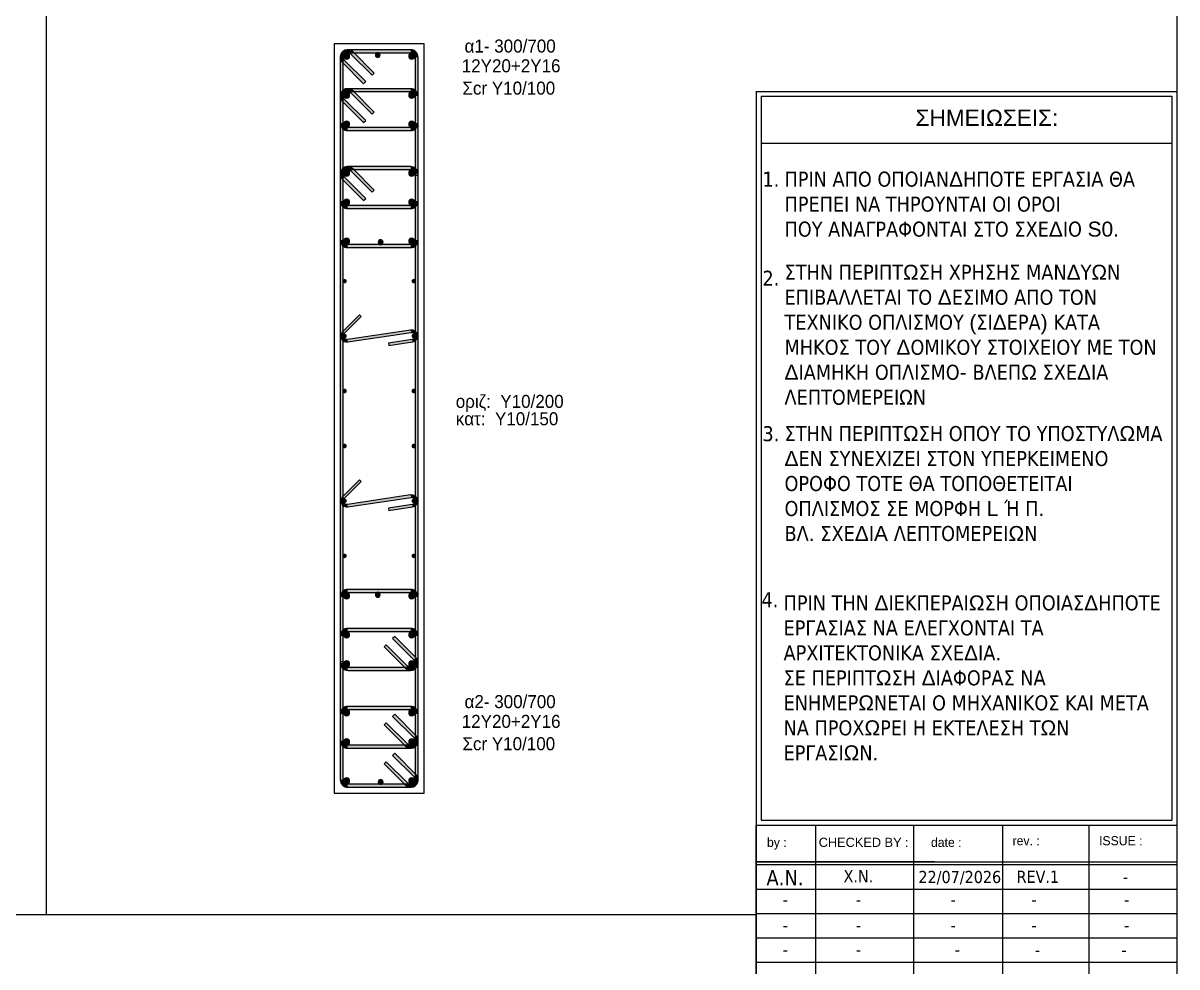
# Model space of a CAD drawing. Header units: millimetres. Extents: x -2171 to 1563, y -1758 to -1505.
# Drawn here: x -260.04 to -240.79, y -1616.49 to -1600.76 of the extents above; entities that cross this region are included whole.
import ezdxf

# ---------------------------------------------------------------- set-up
doc = ezdxf.new("R2010")
doc.units = ezdxf.units.MM
for name, color, linetype in [('-S-A3 PAGE', 3, 'Continuous'), ('-S_TEXT', 3, 'Continuous'), ('Col_Det', 7, 'Continuous'), ('Col_Det_Fill', 7, 'Continuous'), ('Geo_Col_Pro_1', 7, 'Continuous'), ('pinakaki', 153, 'Continuous')]:
    doc.layers.add(name, color=color, linetype=linetype)
doc.layers.add('TEXT', color=20, linetype='Continuous', lineweight=13)
doc.styles.add('S1Arl22_b_934_161', font='arial.ttf', dxfattribs={"width": 0.933629, "height": 0.002175})
doc.styles.get("Standard").update_dxf_attribs({"font": 'tahoma.ttf'})

# ---------------------------------------------------------------- blocks, each defined once
blk = doc.blocks.new('PINAKAKI')
at = {"layer": '-S-A3 PAGE', "ltscale": 5}
blk.add_line((121995.588, -208359.262), (121988.733, -208359.262), dxfattribs=at)
at = {"color": 0}
for p, q in [((121988.65, -208358.392), (121988.65, -208373.351)), ((121988.65, -208358.392), (121995.67, -208358.392)), ((121995.67, -208358.392), (121995.669, -208370.631)), ((121988.733, -208358.475), (121988.733, -208370.548)), ((121988.733, -208358.475), (121995.588, -208358.475)), ((121995.588, -208358.475), (121995.588, -208370.548)), ((121988.732, -208370.548), (121995.587, -208370.548)), ((121988.649, -208370.631), (121995.669, -208370.631)), ((121989.64, -208370.631), (121989.64, -208374.541)), ((121991.28, -208374.541), (121991.28, -208370.631)), ((121992.766, -208374.541), (121992.766, -208370.631)), ((121994.208, -208374.541), (121994.208, -208370.631)), ((121991.624, -208371.24), (121988.651, -208371.24)), ((121988.651, -208371.24), (121995.67, -208371.24)), ((121995.67, -208371.291), (121988.651, -208371.291)), ((121995.67, -208371.24), (121995.67, -208371.291))]:
    blk.add_line(p, q, dxfattribs=at)
at = {"color": 3}
blk.add_line((121995.67, -208372.455), (121995.67, -208374.541), dxfattribs=at)
at = {"color": 0}
blk.add_lwpolyline([(121988.651, -208370.631), (121995.67, -208370.631), (121995.67, -208374.541), (121988.651, -208374.541)], close=True, dxfattribs=at)
blk.add_lwpolyline([(121988.651, -208370.631), (121995.67, -208370.631), (121995.67, -208374.541), (121988.651, -208374.541)], close=True, dxfattribs=at)
for points in [[(121988.651, -208371.697), (121995.67, -208371.697)], [(121988.651, -208372.103), (121995.67, -208372.103)], [(121988.651, -208372.51), (121995.67, -208372.51)], [(121988.651, -208372.916), (121995.67, -208372.916)]]:
    blk.add_lwpolyline(points, dxfattribs=at)
at = {"layer": '-S_TEXT', "color": 3}
for s, p in [('1.', (121988.755, -208359.983)), ('2.', (121988.755, -208361.633)), ('3.', (121988.755, -208364.226)), ('4.', (121988.739, -208366.994))]:
    blk.add_text(s, height=0.25, dxfattribs=at).set_placement(p)
at = {"layer": '-S_TEXT', "color": 3, "char_height": 0.25, "attachment_point": 1}
for s, insert in [('ΠΡΙΝ ΑΠΟ ΟΠΟΙΑΝ{\\fArial|b0|i0|c186|p34;Δ}ΗΠΟΤΕ ΕΡΓΑΣΙΑ ΘΑ ΠΡΕΠΕΙ ΝΑ ΤΗΡΟΥΝΤΑΙ ΟΙ ΟΡΟΙ\\PΠΟΥ ΑΝΑΓΡΑΦΟΝΤΑΙ ΣΤΟ ΣΧΕ{\\fArial|b0|i0|c186|p34;Δ}ΙΟ {\\fArial|b0|i0|c186|p34;S0.}', (121989.123, -208359.731)), ('ΣΤΗΝ ΠΕΡΙΠΤ{\\fArial|b0|i0|c186|p34;Ω}ΣΗ ΧΡΗΣΗΣ ΜΑΝ{\\fArial|b0|i0|c186|p34;Δ}Υ{\\fArial|b0|i0|c186|p34;Ω}Ν ΕΠΙΒΑΛΛΕΤΑΙ ΤΟ {\\fArial|b0|i0|c186|p34;Δ}ΕΣΙΜΟ ΑΠΟ ΤΟΝ ΤΕΧΝΙΚΟ ΟΠΛΙΣΜΟΥ {\\fArial|b0|i0|c186|p34;(}ΣΙ{\\fArial|b0|i0|c186|p34;Δ}ΕΡΑ{\\fArial|b0|i0|c186|p34;) }ΚΑΤΑ ΜΗΚΟΣ ΤΟΥ {\\fArial|b0|i0|c186|p34;Δ}ΟΜΙΚΟΥ ΣΤΟΙΧΕΙΟΥ ΜΕ ΤΟΝ {\\fArial|b0|i0|c186|p34;Δ}ΙΑΜΗΚΗ ΟΠΛΙΣΜΟ{\\fArial|b0|i0|c186|p34;- }ΒΛΕΠ{\\fArial|b0|i0|c186|p34;Ω }ΣΧΕ{\\fArial|b0|i0|c186|p34;Δ}ΙΑ ΛΕΠΤΟΜΕΡΕΙΩΝ', (121989.123, -208361.284)), ('ΣΤΗΝ ΠΕΡΙΠΤ{\\fArial|b0|i0|c186|p34;Ω}ΣΗ ΟΠΟΥ ΤΟ ΥΠΟΣΤΥΛ{\\fArial|b0|i0|c186|p34;Ω}ΜΑ {\\fArial|b0|i0|c186|p34;Δ}ΕΝ ΣΥΝΕΧΙΖΕΙ ΣΤΟΝ ΥΠΕΡΚΕΙΜΕΝΟ ΟΡΟΦΟ ΤΟΤΕ ΘΑ ΤΟΠΟΘΕΤΕΙΤΑΙ ΟΠΛΙΣΜΟΣ ΣΕ ΜΟΡΦΗ {\\fArial|b0|i0|c186|p34;L }Ή Π{\\fArial|b0|i0|c186|p34;.  \\P}ΒΛ{\\fArial|b0|i0|c186|p34;. }ΣΧΕ{\\fArial|b0|i0|c186|p34;Δ}Ι{\\fArial|b0|i0|c186|p34;A }ΛΕΠΤΟΜΕΡΕΙ{\\fArial|b0|i0|c186|p34;Ω}Ν', (121989.123, -208363.973)), ('ΠΡΙΝ ΤΗΝ {\\fArial|b0|i0|c186|p34;Δ}ΙΕΚΠΕΡΑΙ{\\fArial|b0|i0|c186|p34;Ω}ΣΗ ΟΠΟΙΑΣ{\\fArial|b0|i0|c186|p34;Δ}ΗΠΟΤΕ ΕΡΓΑΣΙΑΣ ΝΑ ΕΛΕΓΧΟΝΤΑΙ ΤΑ ΑΡΧΙΤΕΚΤΟΝΙΚΑ ΣΧΕ{\\fArial|b0|i0|c186|p34;Δ}ΙΑ{\\fArial|b0|i0|c186|p34;.\\P}ΣΕ ΠΕΡΙΠΤ{\\fArial|b0|i0|c186|p34;Ω}ΣΗ {\\fArial|b0|i0|c186|p34;Δ}ΙΑΦΟΡΑΣ ΝΑ ΕΝΗΜΕΡ{\\fArial|b0|i0|c186|p34;Ω}ΝΕΤΑΙ Ο ΜΗΧΑΝΙΚΟΣ ΚΑΙ ΜΕΤΑ ΝΑ ΠΡΟΧ{\\fArial|b0|i0|c186|p34;Ω}ΡΕΙ Η ΕΚΤΕΛΕΣΗ Τ{\\fArial|b0|i0|c186|p34;Ω}Ν ΕΡΓΑΣΙ{\\fArial|b0|i0|c186|p34;Ω}Ν{\\fArial|b0|i0|c186|p34;.}', (121989.107, -208366.797))]:
    blk.add_mtext_dynamic_manual_height_columns(s, width=6.38621, gutter_width=1, heights=[0], dxfattribs=dict(at, insert=insert))
at = {"layer": 'pinakaki', "ltscale": 0.005, "insert": (121991.31, -208358.698), "char_height": 0.26955, "width": 6.67467, "attachment_point": 1}
blk.add_mtext('{\\fArial|b0|i0|c161|p34;ΣΗΜΕΙΩΣΕΙΣ:}', dxfattribs=at)
at = {"layer": 'TEXT', "color": 0, "attachment_point": 1}
for s, insert, char_height, width in [('\\pi0.20581;{\\fBankGothic Lt BT|b0|i0|c161|p34;\\C7;by :}', (121988.625, -208370.839), 0.15234, 0.91751), ('\\pi0.49205;{\\fArial|b0|i0|c186|p34;\\C7;CHECKED BY\\fBankGothic Lt BT|b0|i0|c161|p34; :}', (121989.201, -208370.839), 0.15234, 2.53906), ('\\pi0.83455;{\\fBankGothic Lt BT|b0|i0|c0|p34;\\C7;date :}', (121990.732, -208370.839), 0.15234, 2.53906), ('{\\fBankGothic Lt BT|b0|i0|c161|p34;\\C7;rev\\fBankGothic Lt BT|b0|i0|c0|p34;.\\fBankGothic Lt BT|b0|i0|c161|p34; :}', (121992.929, -208370.812), 0.152344, 2.53906), ('{\\fBankGothic Lt BT|b0|i0|c0|p34;\\C7;ISSUE\\fBankGothic Lt BT|b0|i0|c161|p34; :}', (121994.371, -208370.812), 0.15234, 2.53906), ('\\pi0.19627;{\\C7;A\\fTahoma|b0|i0|c161|p34;.\\fTahoma|b0|i0|c0|p34;N\\fTahoma|b0|i0|c161|p34;.}', (121988.625, -208371.379), 0.25391, 1.01563), ('\\pi1.02419;{\\H0.8x;\\C7;X.N.}', (121989.084, -208371.379), 0.25391, 2.53906), ('{\\fTahoma|b0|i0|c0|p34;\\C7;22\\fTahoma|b0|i0|c161|p34;/\\fTahoma|b0|i0|c0|p34;07\\fTahoma|b0|i0|c161|p34;/202\\fTahoma|b0|i0|c0|p34;6}', (121991.357, -208371.391), 0.203125, 1.35307), ('\\pi0.28843;{\\H0.8x;\\C7;REV.1}', (121992.706, -208371.388), 0.25391, 1.26753), ('\\pi0.54551;{\\H0.8x;\\C7; \\fTahoma|b0|i0|c161|p34;-}', (121994.148, -208371.388), 0.25391, 1.26753), ('\\pi0.46934;{\\H0.8x;\\C7;-}', (121988.625, -208371.768), 0.25391, 1.01563), ('\\pi1.23106;{\\H0.8x;\\C7;-}', (121989.084, -208371.768), 0.25391, 2.53906), ('\\pi1.09396;{\\H0.8x;\\C7;   -}', (121990.571, -208371.768), 0.25391, 2.53906), ('\\pi1.23106;{\\H0.8x;\\C7;-}', (121992.012, -208371.768), 0.25391, 2.53906), ('\\pi1.23106;{\\H0.8x;\\C7;-}', (121993.558, -208371.768), 0.25391, 2.53906), ('\\pi0.46934;{\\H0.8x;\\C7;-}', (121988.625, -208372.192), 0.25391, 1.01563), ('\\pi1.23106;{\\H0.8x;\\C7;-}', (121989.084, -208372.192), 0.25391, 2.53906), ('\\pi1.09396;{\\H0.8x;\\C7;   -}', (121990.571, -208372.192), 0.25391, 2.53906), ('\\pi1.23106;{\\H0.8x;\\C7;-}', (121992.012, -208372.192), 0.25391, 2.53906), ('\\pi1.23106;{\\H0.8x;\\C7;-}', (121993.558, -208372.192), 0.25391, 2.53906), ('\\pi0.46934;{\\H0.8x;\\C7;-}', (121988.625, -208372.598), 0.25391, 1.01563), ('\\pi1.23106;{\\H0.8x;\\C7;-}', (121989.084, -208372.598), 0.25391, 2.53906), ('\\pi1.23106;{\\H0.8x;\\C7;-}', (121990.732, -208372.598), 0.25391, 2.53906), ('\\pi0.5953;{\\fTahoma|b0|i0|c161|p34;\\H0.8x;\\C7;-}', (121992.706, -208372.607), 0.25391, 1.26753), ('\\pi0.5953;{\\fTahoma|b0|i0|c161|p34;\\H0.8x;\\C7;-}', (121994.148, -208372.607), 0.25391, 1.26753)]:
    blk.add_mtext(s, dxfattribs=dict(at, insert=insert, char_height=char_height, width=width))
at = {"layer": 'TEXT', "insert": (121992.706, -208371.388), "char_height": 0.25391, "width": 1.26753, "attachment_point": 1}
blk.add_mtext('{\\fTahoma|b0|i0|c0|p34;\\H0.8x;\\C7; }', dxfattribs=at)

msp = doc.modelspace()

# ---------------------------------------------------------------- hatches: boundary and pattern name
at = {"layer": 'Col_Det_Fill'}
for color, points in [(252, [(-254.5687, -1601.2713), (-254.5333, -1601.2359, 0.6681786), (-254.7467, -1601.3243), (-254.6967, -1601.3243, -0.6681786)]), (252, [(-254.6217, -1601.2493), (-254.6217, -1601.1993, 0.6681786), (-254.7101, -1601.4127), (-254.6748, -1601.3773, -0.6681786)]), (252, [(-254.6967, -1601.3243), (-254.7467, -1601.3243), (-254.7467, -1604.3743), (-254.6967, -1604.3743)]), (12, [(-254.6394, -1601.2566, 0.4142136), (-254.6894, -1601.3066, 0.4142136), (-254.6394, -1601.3566, 0.4142136), (-254.5894, -1601.3066, 0.4142136)]), (252, [(-253.5717, -1601.2493), (-253.5717, -1601.1993), (-254.6217, -1601.1993), (-254.6217, -1601.2493)]), (252, [(-254.2151, -1601.6248), (-254.1798, -1601.5895), (-254.5333, -1601.2359), (-254.5687, -1601.2713)]), (12, [(-254.1209, -1601.2493, 0.4142136), (-254.1609, -1601.2893, 0.4142136), (-254.1209, -1601.3293, 0.4142136), (-254.0809, -1601.2893, 0.4142136)]), (12, [(-253.5541, -1601.2566, 0.4142136), (-253.6041, -1601.3066, 0.4142136), (-253.5541, -1601.3566, 0.4142136), (-253.5041, -1601.3066, 0.4142136)]), (252, [(-253.4967, -1601.3243), (-253.4467, -1601.3243, 0.4142136), (-253.5717, -1601.1993), (-253.5717, -1601.2493, -0.4142136)]), (252, [(-253.4967, -1604.3743), (-253.4467, -1604.3743), (-253.4467, -1601.3243), (-253.4967, -1601.3243)]), (252, [(-254.6748, -1601.3773), (-254.7101, -1601.4127), (-254.3566, -1601.7662), (-254.3212, -1601.7309)]), (252, [(-254.5687, -1601.9213), (-254.5333, -1601.8859, 0.6681786), (-254.7467, -1601.9743), (-254.6967, -1601.9743, -0.6681786)]), (252, [(-254.6217, -1601.8993), (-254.6217, -1601.8493, 0.6681786), (-254.7101, -1602.0627), (-254.6748, -1602.0273, -0.6681786)]), (252, [(-253.5717, -1601.8993), (-253.5717, -1601.8493), (-254.6217, -1601.8493), (-254.6217, -1601.8993)]), (252, [(-254.2151, -1602.2748), (-254.1798, -1602.2395), (-254.5333, -1601.8859), (-254.5687, -1601.9213)]), (252, [(-253.4967, -1601.9743), (-253.4467, -1601.9743, 0.4142136), (-253.5717, -1601.8493), (-253.5717, -1601.8993, -0.4142136)]), (252, [(-254.6967, -1601.9743), (-254.7467, -1601.9743), (-254.7467, -1602.4243), (-254.6967, -1602.4243)]), (252, [(-254.6748, -1602.0273), (-254.7101, -1602.0627), (-254.3566, -1602.4162), (-254.3212, -1602.3809)]), (56, [(-254.6394, -1601.9066, 0.4142136), (-254.6894, -1601.9566, 0.4142136), (-254.6394, -1602.0066, 0.4142136), (-254.5894, -1601.9566, 0.4142136)]), (56, [(-253.5541, -1601.9066, 0.4142136), (-253.6041, -1601.9566, 0.4142136), (-253.5541, -1602.0066, 0.4142136), (-253.5041, -1601.9566, 0.4142136)]), (252, [(-253.4967, -1602.4243), (-253.4467, -1602.4243), (-253.4467, -1601.9743), (-253.4967, -1601.9743)]), (252, [(-254.6967, -1602.4243), (-254.7467, -1602.4243, 0.4142136), (-254.6217, -1602.5493), (-254.6217, -1602.4993, -0.4142136)]), (56, [(-254.6394, -1602.392, 0.4142136), (-254.6894, -1602.442, 0.4142136), (-254.6394, -1602.492, 0.4142136), (-254.5894, -1602.442, 0.4142136)]), (56, [(-253.5541, -1602.392, 0.4142136), (-253.6041, -1602.442, 0.4142136), (-253.5541, -1602.492, 0.4142136), (-253.5041, -1602.442, 0.4142136)]), (252, [(-253.5717, -1602.4993), (-253.5717, -1602.5493, 0.4142136), (-253.4467, -1602.4243), (-253.4967, -1602.4243, -0.4142136)]), (252, [(-254.6217, -1602.4993), (-254.6217, -1602.5493), (-253.5717, -1602.5493), (-253.5717, -1602.4993)]), (252, [(-254.5687, -1603.2213), (-254.5333, -1603.1859, 0.6681786), (-254.7467, -1603.2743), (-254.6967, -1603.2743, -0.6681786)]), (252, [(-254.6217, -1603.1993), (-254.6217, -1603.1493, 0.6681786), (-254.7101, -1603.3627), (-254.6748, -1603.3273, -0.6681786)]), (56, [(-254.6394, -1603.2066, 0.4142136), (-254.6894, -1603.2566, 0.4142136), (-254.6394, -1603.3066, 0.4142136), (-254.5894, -1603.2566, 0.4142136)]), (252, [(-253.5717, -1603.1993), (-253.5717, -1603.1493), (-254.6217, -1603.1493), (-254.6217, -1603.1993)]), (252, [(-254.2151, -1603.5748), (-254.1798, -1603.5395), (-254.5333, -1603.1859), (-254.5687, -1603.2213)]), (56, [(-253.5541, -1603.2066, 0.4142136), (-253.6041, -1603.2566, 0.4142136), (-253.5541, -1603.3066, 0.4142136), (-253.5041, -1603.2566, 0.4142136)]), (252, [(-253.4967, -1603.2743), (-253.4467, -1603.2743, 0.4142136), (-253.5717, -1603.1493), (-253.5717, -1603.1993, -0.4142136)]), (252, [(-254.6967, -1603.2743), (-254.7467, -1603.2743), (-254.7467, -1603.7243), (-254.6967, -1603.7243)]), (252, [(-254.6967, -1603.2978), (-254.7467, -1603.2978), (-254.7467, -1611.4008), (-254.6967, -1611.4008)]), (252, [(-254.6748, -1603.3273), (-254.7101, -1603.3627), (-254.3566, -1603.7162), (-254.3212, -1603.6809)]), (252, [(-253.4967, -1603.7243), (-253.4467, -1603.7243), (-253.4467, -1603.2743), (-253.4967, -1603.2743)]), (252, [(-253.4967, -1611.4008), (-253.4467, -1611.4008), (-253.4467, -1603.2978), (-253.4967, -1603.2978)]), (252, [(-254.6967, -1603.7243), (-254.7467, -1603.7243, 0.4142136), (-254.6217, -1603.8493), (-254.6217, -1603.7993, -0.4142136)]), (56, [(-254.6394, -1603.692, 0.4142136), (-254.6894, -1603.742, 0.4142136), (-254.6394, -1603.792, 0.4142136), (-254.5894, -1603.742, 0.4142136)]), (252, [(-254.6217, -1603.7993), (-254.6217, -1603.8493), (-253.5717, -1603.8493), (-253.5717, -1603.7993)]), (56, [(-253.5541, -1603.692, 0.4142136), (-253.6041, -1603.742, 0.4142136), (-253.5541, -1603.792, 0.4142136), (-253.5041, -1603.742, 0.4142136)]), (252, [(-253.5717, -1603.7993), (-253.5717, -1603.8493, 0.4142136), (-253.4467, -1603.7243), (-253.4967, -1603.7243, -0.4142136)]), (252, [(-254.6967, -1604.3743), (-254.7467, -1604.3743, 0.4142136), (-254.6217, -1604.4993), (-254.6217, -1604.4493, -0.4142136)]), (12, [(-254.6394, -1604.342, 0.4142136), (-254.6894, -1604.392, 0.4142136), (-254.6394, -1604.442, 0.4142136), (-254.5894, -1604.392, 0.4142136)]), (12, [(-254.0726, -1604.3693, 0.4142136), (-254.1126, -1604.4093, 0.4142136), (-254.0726, -1604.4493, 0.4142136), (-254.0326, -1604.4093, 0.4142136)]), (12, [(-253.5541, -1604.342, 0.4142136), (-253.6041, -1604.392, 0.4142136), (-253.5541, -1604.442, 0.4142136), (-253.5041, -1604.392, 0.4142136)]), (252, [(-253.5717, -1604.4493), (-253.5717, -1604.4993, 0.4142136), (-253.4467, -1604.3743), (-253.4967, -1604.3743, -0.4142136)]), (252, [(-254.6217, -1604.4493), (-254.6217, -1604.4993), (-253.5717, -1604.4993), (-253.5717, -1604.4493)]), (133, [(-254.6717, -1605.0831, 0.4142136), (-254.6467, -1605.0581, 0.4142136), (-254.6717, -1605.0331, 0.4142136), (-254.6967, -1605.0581, 0.4142136)]), (133, [(-253.5217, -1605.0831, 0.4142136), (-253.4967, -1605.0581, 0.4142136), (-253.5217, -1605.0331, 0.4142136), (-253.5467, -1605.0581, 0.4142136)]), (252, [(-254.7074, -1605.9039), (-254.6792, -1605.9322), (-254.3963, -1605.6493), (-254.4246, -1605.621)]), (252, [(-254.6219, -1606.0735), (-254.6278, -1606.0339, -0.7233449), (-254.6792, -1605.9322), (-254.7074, -1605.9039, 0.7233449)]), (252, [(-253.5656, -1605.9152), (-253.5715, -1605.8757), (-254.6278, -1606.0339), (-254.6219, -1606.0735)]), (252, [(-253.5478, -1606.0339), (-253.5419, -1606.0735, 1), (-253.5715, -1605.8757), (-253.5656, -1605.9152, -1)]), (133, [(-254.6717, -1605.9996, 0.4142136), (-254.6467, -1605.9746, 0.4142136), (-254.6717, -1605.9496, 0.4142136), (-254.6967, -1605.9746, 0.4142136)]), (252, [(-253.9434, -1606.0932), (-253.9375, -1606.1327), (-253.5419, -1606.0735), (-253.5478, -1606.0339)]), (133, [(-253.5217, -1605.9996, 0.4142136), (-253.4967, -1605.9746, 0.4142136), (-253.5217, -1605.9496, 0.4142136), (-253.5467, -1605.9746, 0.4142136)]), (133, [(-254.6717, -1606.9161, 0.4142136), (-254.6467, -1606.8911, 0.4142136), (-254.6717, -1606.8661, 0.4142136), (-254.6967, -1606.8911, 0.4142136)]), (133, [(-253.5217, -1606.9161, 0.4142136), (-253.4967, -1606.8911, 0.4142136), (-253.5217, -1606.8661, 0.4142136), (-253.5467, -1606.8911, 0.4142136)]), (133, [(-254.6717, -1607.8326, 0.4142136), (-254.6467, -1607.8076, 0.4142136), (-254.6717, -1607.7826, 0.4142136), (-254.6967, -1607.8076, 0.4142136)]), (133, [(-253.5217, -1607.8326, 0.4142136), (-253.4967, -1607.8076, 0.4142136), (-253.5217, -1607.7826, 0.4142136), (-253.5467, -1607.8076, 0.4142136)]), (252, [(-254.7074, -1608.6533), (-254.6792, -1608.6816), (-254.3963, -1608.3988), (-254.4246, -1608.3705)]), (252, [(-253.5656, -1608.6647), (-253.5715, -1608.6251), (-254.6278, -1608.7834), (-254.6219, -1608.8229)]), (252, [(-253.5478, -1608.7834), (-253.5419, -1608.8229, 1), (-253.5715, -1608.6251), (-253.5656, -1608.6647, -1)]), (252, [(-254.6219, -1608.8229), (-254.6278, -1608.7834, -0.7233449), (-254.6792, -1608.6816), (-254.7074, -1608.6533, 0.7233449)]), (133, [(-254.6717, -1608.7491, 0.4142136), (-254.6467, -1608.7241, 0.4142136), (-254.6717, -1608.6991, 0.4142136), (-254.6967, -1608.7241, 0.4142136)]), (252, [(-253.9434, -1608.8426), (-253.9375, -1608.8822), (-253.5419, -1608.8229), (-253.5478, -1608.7834)]), (133, [(-253.5217, -1608.7491, 0.4142136), (-253.4967, -1608.7241, 0.4142136), (-253.5217, -1608.6991, 0.4142136), (-253.5467, -1608.7241, 0.4142136)]), (133, [(-254.6717, -1609.6656, 0.4142136), (-254.6467, -1609.6406, 0.4142136), (-254.6717, -1609.6156, 0.4142136), (-254.6967, -1609.6406, 0.4142136)]), (133, [(-253.5217, -1609.6656, 0.4142136), (-253.4967, -1609.6406, 0.4142136), (-253.5217, -1609.6156, 0.4142136), (-253.5467, -1609.6406, 0.4142136)]), (252, [(-254.6217, -1610.2493), (-254.6217, -1610.1993, 0.4142136), (-254.7467, -1610.3243), (-254.6967, -1610.3243, -0.4142136)]), (252, [(-254.6967, -1610.3243), (-254.7467, -1610.3243), (-254.7467, -1613.3743), (-254.6967, -1613.3743)]), (12, [(-254.6394, -1610.3566, 0.4142136), (-254.5894, -1610.3066, 0.4142136), (-254.6394, -1610.2566, 0.4142136), (-254.6894, -1610.3066, 0.4142136)]), (252, [(-253.5717, -1610.2493), (-253.5717, -1610.1993), (-254.6217, -1610.1993), (-254.6217, -1610.2493)]), (12, [(-254.1209, -1610.3293, 0.4142136), (-254.0809, -1610.2893, 0.4142136), (-254.1209, -1610.2493, 0.4142136), (-254.1609, -1610.2893, 0.4142136)]), (12, [(-253.5541, -1610.3566, 0.4142136), (-253.5041, -1610.3066, 0.4142136), (-253.5541, -1610.2566, 0.4142136), (-253.6041, -1610.3066, 0.4142136)]), (252, [(-253.4967, -1610.3243), (-253.4467, -1610.3243, 0.4142136), (-253.5717, -1610.1993), (-253.5717, -1610.2493, -0.4142136)]), (252, [(-253.4967, -1613.3743), (-253.4467, -1613.3743), (-253.4467, -1610.3243), (-253.4967, -1610.3243)]), (252, [(-254.6217, -1610.8993), (-254.6217, -1610.8493, 0.4142136), (-254.7467, -1610.9743), (-254.6967, -1610.9743, -0.4142136)]), (56, [(-254.6394, -1611.0066, 0.4142136), (-254.5894, -1610.9566, 0.4142136), (-254.6394, -1610.9066, 0.4142136), (-254.6894, -1610.9566, 0.4142136)]), (252, [(-253.5717, -1610.8993), (-253.5717, -1610.8493), (-254.6217, -1610.8493), (-254.6217, -1610.8993)]), (56, [(-253.5541, -1611.0066, 0.4142136), (-253.5041, -1610.9566, 0.4142136), (-253.5541, -1610.9066, 0.4142136), (-253.6041, -1610.9566, 0.4142136)]), (252, [(-253.4967, -1610.9743), (-253.4467, -1610.9743, 0.4142136), (-253.5717, -1610.8493), (-253.5717, -1610.8993, -0.4142136)]), (252, [(-254.6967, -1610.9743), (-254.7467, -1610.9743), (-254.7467, -1611.4243), (-254.6967, -1611.4243)]), (252, [(-253.9783, -1611.1238), (-254.0137, -1611.1591), (-253.6601, -1611.5127), (-253.6248, -1611.4773)]), (252, [(-253.5187, -1611.3713), (-253.4833, -1611.3359), (-253.8369, -1610.9824), (-253.8723, -1611.0177)]), (252, [(-253.4967, -1611.4243), (-253.4467, -1611.4243), (-253.4467, -1610.9743), (-253.4967, -1610.9743)]), (252, [(-253.5717, -1611.4993), (-253.5717, -1611.5493, 0.6681786), (-253.4833, -1611.3359), (-253.5187, -1611.3713, -0.6681786)]), (252, [(-254.6967, -1611.4243), (-254.7467, -1611.4243, 0.4142136), (-254.6217, -1611.5493), (-254.6217, -1611.4993, -0.4142136)]), (56, [(-254.6394, -1611.492, 0.4142136), (-254.5894, -1611.442, 0.4142136), (-254.6394, -1611.392, 0.4142136), (-254.6894, -1611.442, 0.4142136)]), (252, [(-254.6217, -1611.4993), (-254.6217, -1611.5493), (-253.5717, -1611.5493), (-253.5717, -1611.4993)]), (252, [(-253.6248, -1611.4773), (-253.6601, -1611.5127, 0.6681786), (-253.4467, -1611.4243), (-253.4967, -1611.4243, -0.6681786)]), (56, [(-253.5541, -1611.492, 0.4142136), (-253.5041, -1611.442, 0.4142136), (-253.5541, -1611.392, 0.4142136), (-253.6041, -1611.442, 0.4142136)]), (252, [(-254.6217, -1612.1993), (-254.6217, -1612.1493, 0.4142136), (-254.7467, -1612.2743), (-254.6967, -1612.2743, -0.4142136)]), (252, [(-254.6967, -1612.2743), (-254.7467, -1612.2743), (-254.7467, -1612.7243), (-254.6967, -1612.7243)]), (56, [(-254.6394, -1612.3066, 0.4142136), (-254.5894, -1612.2566, 0.4142136), (-254.6394, -1612.2066, 0.4142136), (-254.6894, -1612.2566, 0.4142136)]), (252, [(-253.5717, -1612.1993), (-253.5717, -1612.1493), (-254.6217, -1612.1493), (-254.6217, -1612.1993)]), (252, [(-253.5187, -1612.6713), (-253.4833, -1612.6359), (-253.8369, -1612.2824), (-253.8723, -1612.3177)]), (56, [(-253.5541, -1612.3066, 0.4142136), (-253.5041, -1612.2566, 0.4142136), (-253.5541, -1612.2066, 0.4142136), (-253.6041, -1612.2566, 0.4142136)]), (252, [(-253.4967, -1612.2743), (-253.4467, -1612.2743, 0.4142136), (-253.5717, -1612.1493), (-253.5717, -1612.1993, -0.4142136)]), (252, [(-253.4967, -1612.7243), (-253.4467, -1612.7243), (-253.4467, -1612.2743), (-253.4967, -1612.2743)]), (252, [(-253.9783, -1612.4238), (-254.0137, -1612.4591), (-253.6601, -1612.8127), (-253.6248, -1612.7773)]), (252, [(-253.5717, -1612.7993), (-253.5717, -1612.8493, 0.6681786), (-253.4833, -1612.6359), (-253.5187, -1612.6713, -0.6681786)]), (252, [(-254.6967, -1612.7243), (-254.7467, -1612.7243, 0.4142136), (-254.6217, -1612.8493), (-254.6217, -1612.7993, -0.4142136)]), (56, [(-254.6394, -1612.792, 0.4142136), (-254.5894, -1612.742, 0.4142136), (-254.6394, -1612.692, 0.4142136), (-254.6894, -1612.742, 0.4142136)]), (252, [(-254.6217, -1612.7993), (-254.6217, -1612.8493), (-253.5717, -1612.8493), (-253.5717, -1612.7993)]), (252, [(-253.6248, -1612.7773), (-253.6601, -1612.8127, 0.6681786), (-253.4467, -1612.7243), (-253.4967, -1612.7243, -0.6681786)]), (56, [(-253.5541, -1612.792, 0.4142136), (-253.5041, -1612.742, 0.4142136), (-253.5541, -1612.692, 0.4142136), (-253.6041, -1612.742, 0.4142136)]), (252, [(-253.5187, -1613.3213), (-253.4833, -1613.2859), (-253.8369, -1612.9324), (-253.8723, -1612.9677)]), (252, [(-253.9783, -1613.0738), (-254.0137, -1613.1091), (-253.6601, -1613.4627), (-253.6248, -1613.4273)]), (252, [(-254.6967, -1613.3743), (-254.7467, -1613.3743, 0.4142136), (-254.6217, -1613.4993), (-254.6217, -1613.4493, -0.4142136)]), (12, [(-254.6394, -1613.442, 0.4142136), (-254.5894, -1613.392, 0.4142136), (-254.6394, -1613.342, 0.4142136), (-254.6894, -1613.392, 0.4142136)]), (252, [(-254.6217, -1613.4493), (-254.6217, -1613.4993), (-253.5717, -1613.4993), (-253.5717, -1613.4493)]), (12, [(-254.0726, -1613.4493, 0.4142136), (-254.0326, -1613.4093, 0.4142136), (-254.0726, -1613.3693, 0.4142136), (-254.1126, -1613.4093, 0.4142136)]), (252, [(-253.6248, -1613.4273), (-253.6601, -1613.4627, 0.6681786), (-253.4467, -1613.3743), (-253.4967, -1613.3743, -0.6681786)]), (12, [(-253.5541, -1613.442, 0.4142136), (-253.5041, -1613.392, 0.4142136), (-253.5541, -1613.342, 0.4142136), (-253.6041, -1613.392, 0.4142136)]), (252, [(-253.5717, -1613.4493), (-253.5717, -1613.4993, 0.6681786), (-253.4833, -1613.2859), (-253.5187, -1613.3213, -0.6681786)])]:
    msp.add_hatch(color=color, dxfattribs=at).paths.add_polyline_path(points)

# ---------------------------------------------------------------- linework, layer by layer
at = {"layer": '-S_TEXT', "ltscale": 5}
msp.add_lwpolyline([(-298.9343, -1590.2497), (-240.7868, -1590.2497), (-240.7868, -1630.2944), (-298.9343, -1630.2944)], close=True, dxfattribs=at)
at = {"layer": 'Col_Det', "color": 7}
for points in [[(-253.3467, -1601.0993), (-254.8467, -1601.0993)], [(-254.8467, -1601.0993), (-254.8467, -1613.5993)], [(-253.3467, -1613.5993), (-253.3467, -1601.0993)], [(-254.7467, -1601.3243), (-254.7467, -1604.3743)], [(-254.6967, -1604.3743), (-254.6967, -1601.3243)], [(-253.5717, -1601.1993), (-254.6217, -1601.1993)], [(-254.6217, -1601.2493), (-253.5717, -1601.2493)], [(-254.5687, -1601.2713), (-254.2151, -1601.6248)], [(-254.1798, -1601.5895), (-254.5333, -1601.2359)], [(-253.4967, -1601.3243), (-253.4967, -1604.3743)], [(-253.4467, -1604.3743), (-253.4467, -1601.3243)], [(-254.7101, -1601.4127), (-254.3566, -1601.7662)], [(-254.3212, -1601.7309), (-254.6748, -1601.3773)], [(-254.2151, -1601.6248), (-254.1798, -1601.5895)], [(-253.5717, -1601.8493), (-254.6217, -1601.8493)], [(-254.6217, -1601.8993), (-253.5717, -1601.8993)], [(-254.1798, -1602.2395), (-254.5333, -1601.8859)], [(-254.3566, -1601.7662), (-254.3212, -1601.7309)], [(-254.7467, -1601.9743), (-254.7467, -1602.4243)], [(-254.7101, -1602.0627), (-254.3566, -1602.4162)], [(-254.6967, -1602.4243), (-254.6967, -1601.9743)], [(-254.3212, -1602.3809), (-254.6748, -1602.0273)], [(-254.5687, -1601.9213), (-254.2151, -1602.2748)], [(-253.4967, -1601.9743), (-253.4967, -1602.4243)], [(-253.4467, -1602.4243), (-253.4467, -1601.9743)], [(-254.2151, -1602.2748), (-254.1798, -1602.2395)], [(-254.3566, -1602.4162), (-254.3212, -1602.3809)], [(-253.5717, -1602.4993), (-254.6217, -1602.4993)], [(-254.6217, -1602.5493), (-253.5717, -1602.5493)], [(-253.5717, -1603.1493), (-254.6217, -1603.1493)], [(-254.6217, -1603.1993), (-253.5717, -1603.1993)], [(-254.5687, -1603.2213), (-254.2151, -1603.5748)], [(-254.1798, -1603.5395), (-254.5333, -1603.1859)], [(-254.7467, -1603.2743), (-254.7467, -1603.7243)], [(-254.6967, -1603.2978), (-254.7467, -1603.2978)], [(-254.7467, -1603.2978), (-254.7467, -1611.4008)], [(-254.7101, -1603.3627), (-254.3566, -1603.7162)], [(-254.6967, -1603.7243), (-254.6967, -1603.2743)], [(-254.6967, -1611.4008), (-254.6967, -1603.2978)], [(-254.3212, -1603.6809), (-254.6748, -1603.3273)], [(-253.4967, -1603.2743), (-253.4967, -1603.7243)], [(-253.4467, -1603.2978), (-253.4967, -1603.2978)], [(-253.4967, -1603.2978), (-253.4967, -1611.4008)], [(-253.4467, -1603.7243), (-253.4467, -1603.2743)], [(-253.4467, -1611.4008), (-253.4467, -1603.2978)], [(-254.2151, -1603.5748), (-254.1798, -1603.5395)], [(-253.5717, -1603.7993), (-254.6217, -1603.7993)], [(-254.3566, -1603.7162), (-254.3212, -1603.6809)], [(-254.6217, -1603.8493), (-253.5717, -1603.8493)], [(-253.5717, -1604.4493), (-254.6217, -1604.4493)], [(-254.6217, -1604.4993), (-253.5717, -1604.4993)], [(-254.4246, -1605.621), (-254.7074, -1605.9039)], [(-254.6792, -1605.9322), (-254.3963, -1605.6493)], [(-254.3963, -1605.6493), (-254.4246, -1605.621)], [(-253.5715, -1605.8757), (-254.6278, -1606.0339)], [(-254.6219, -1606.0735), (-253.5656, -1605.9152)], [(-253.5478, -1606.0339), (-253.9434, -1606.0932)], [(-253.9434, -1606.0932), (-253.9375, -1606.1327)], [(-253.9375, -1606.1327), (-253.5419, -1606.0735)], [(-254.4246, -1608.3705), (-254.7074, -1608.6533)], [(-254.6792, -1608.6816), (-254.3963, -1608.3988)], [(-254.3963, -1608.3988), (-254.4246, -1608.3705)], [(-253.5715, -1608.6251), (-254.6278, -1608.7834)], [(-254.6219, -1608.8229), (-253.5656, -1608.6647)], [(-253.5478, -1608.7834), (-253.9434, -1608.8426)], [(-253.9375, -1608.8822), (-253.5419, -1608.8229)], [(-253.9434, -1608.8426), (-253.9375, -1608.8822)], [(-254.7467, -1610.3243), (-254.7467, -1613.3743)], [(-254.6967, -1613.3743), (-254.6967, -1610.3243)], [(-253.5717, -1610.1993), (-254.6217, -1610.1993)], [(-254.6217, -1610.2493), (-253.5717, -1610.2493)], [(-253.4967, -1610.3243), (-253.4967, -1613.3743)], [(-253.4467, -1613.3743), (-253.4467, -1610.3243)], [(-253.5717, -1610.8493), (-254.6217, -1610.8493)], [(-254.6217, -1610.8993), (-253.5717, -1610.8993)], [(-254.7467, -1610.9743), (-254.7467, -1611.4243)], [(-254.6967, -1611.4243), (-254.6967, -1610.9743)], [(-253.9783, -1611.1238), (-254.0137, -1611.1591)], [(-253.6248, -1611.4773), (-253.9783, -1611.1238)], [(-253.8369, -1610.9824), (-253.8723, -1611.0177)], [(-253.8723, -1611.0177), (-253.5187, -1611.3713)], [(-253.4833, -1611.3359), (-253.8369, -1610.9824)], [(-253.4967, -1610.9743), (-253.4967, -1611.4243)], [(-253.4467, -1611.4243), (-253.4467, -1610.9743)], [(-254.0137, -1611.1591), (-253.6601, -1611.5127)], [(-254.7467, -1611.4008), (-254.6967, -1611.4008)], [(-253.5717, -1611.4993), (-254.6217, -1611.4993)], [(-253.4967, -1611.4008), (-253.4467, -1611.4008)], [(-254.6217, -1611.5493), (-253.5717, -1611.5493)], [(-254.7467, -1612.2743), (-254.7467, -1612.7243)], [(-254.6967, -1612.7243), (-254.6967, -1612.2743)], [(-253.5717, -1612.1493), (-254.6217, -1612.1493)], [(-254.6217, -1612.1993), (-253.5717, -1612.1993)], [(-253.8369, -1612.2824), (-253.8723, -1612.3177)], [(-253.4833, -1612.6359), (-253.8369, -1612.2824)], [(-253.4967, -1612.2743), (-253.4967, -1612.7243)], [(-253.4467, -1612.7243), (-253.4467, -1612.2743)], [(-253.9783, -1612.4238), (-254.0137, -1612.4591)], [(-254.0137, -1612.4591), (-253.6601, -1612.8127)], [(-253.6248, -1612.7773), (-253.9783, -1612.4238)], [(-253.8723, -1612.3177), (-253.5187, -1612.6713)], [(-253.5717, -1612.7993), (-254.6217, -1612.7993)], [(-254.6217, -1612.8493), (-253.5717, -1612.8493)], [(-253.8369, -1612.9324), (-253.8723, -1612.9677)], [(-253.8723, -1612.9677), (-253.5187, -1613.3213)], [(-253.4833, -1613.2859), (-253.8369, -1612.9324)], [(-253.9783, -1613.0738), (-254.0137, -1613.1091)], [(-254.0137, -1613.1091), (-253.6601, -1613.4627)], [(-253.6248, -1613.4273), (-253.9783, -1613.0738)], [(-253.5717, -1613.4493), (-254.6217, -1613.4493)], [(-254.8467, -1613.5993), (-253.3467, -1613.5993)], [(-254.6217, -1613.4993), (-253.5717, -1613.4993)]]:
    msp.add_lwpolyline(points, dxfattribs=at)
for points in [[(-254.5333, -1601.2359, 0.6681786), (-254.7467, -1601.3243)], [(-254.6217, -1601.1993, 0.6681786), (-254.7101, -1601.4127)], [(-254.6967, -1601.3243, -0.6681786), (-254.5687, -1601.2713, -0.6681786)], [(-254.6748, -1601.3773, -0.6681786), (-254.6217, -1601.2493, -0.6681786)], [(-254.6394, -1601.2566, 0.4142136), (-254.6894, -1601.3066, 0.4142136)], [(-254.6894, -1601.3066, 0.4142136), (-254.6394, -1601.3566, 0.4142136)], [(-254.5894, -1601.3066, 0.4142136), (-254.6394, -1601.2566, 0.4142136)], [(-254.6394, -1601.3566, 0.4142136), (-254.5894, -1601.3066, 0.4142136)], [(-254.1209, -1601.2493, 0.4142136), (-254.1609, -1601.2893, 0.4142136)], [(-254.1609, -1601.2893, 0.4142136), (-254.1209, -1601.3293, 0.4142136)], [(-254.0809, -1601.2893, 0.4142136), (-254.1209, -1601.2493, 0.4142136)], [(-254.1209, -1601.3293, 0.4142136), (-254.0809, -1601.2893, 0.4142136)], [(-253.5541, -1601.2566, 0.4142136), (-253.6041, -1601.3066, 0.4142136)], [(-253.6041, -1601.3066, 0.4142136), (-253.5541, -1601.3566, 0.4142136)], [(-253.4467, -1601.3243, 0.4142136), (-253.5717, -1601.1993)], [(-253.5717, -1601.2493, -0.4142136), (-253.4967, -1601.3243, -0.4142136)], [(-253.5041, -1601.3066, 0.4142136), (-253.5541, -1601.2566, 0.4142136)], [(-253.5541, -1601.3566, 0.4142136), (-253.5041, -1601.3066, 0.4142136)], [(-254.5333, -1601.8859, 0.6681786), (-254.7467, -1601.9743)], [(-254.6217, -1601.8493, 0.6681786), (-254.7101, -1602.0627)], [(-254.6967, -1601.9743, -0.6681786), (-254.5687, -1601.9213, -0.6681786)], [(-254.6748, -1602.0273, -0.6681786), (-254.6217, -1601.8993, -0.6681786)], [(-253.4467, -1601.9743, 0.4142136), (-253.5717, -1601.8493)], [(-253.5717, -1601.8993, -0.4142136), (-253.4967, -1601.9743, -0.4142136)], [(-254.6394, -1601.9066, 0.4142136), (-254.6894, -1601.9566, 0.4142136)], [(-254.6894, -1601.9566, 0.4142136), (-254.6394, -1602.0066, 0.4142136)], [(-254.5894, -1601.9566, 0.4142136), (-254.6394, -1601.9066, 0.4142136)], [(-254.6394, -1602.0066, 0.4142136), (-254.5894, -1601.9566, 0.4142136)], [(-253.5541, -1601.9066, 0.4142136), (-253.6041, -1601.9566, 0.4142136)], [(-253.6041, -1601.9566, 0.4142136), (-253.5541, -1602.0066, 0.4142136)], [(-253.5041, -1601.9566, 0.4142136), (-253.5541, -1601.9066, 0.4142136)], [(-253.5541, -1602.0066, 0.4142136), (-253.5041, -1601.9566, 0.4142136)], [(-254.7467, -1602.4243, 0.4142136), (-254.6217, -1602.5493)], [(-254.6217, -1602.4993, -0.4142136), (-254.6967, -1602.4243, -0.4142136)], [(-254.6394, -1602.392, 0.4142136), (-254.6894, -1602.442, 0.4142136)], [(-254.6894, -1602.442, 0.4142136), (-254.6394, -1602.492, 0.4142136)], [(-254.5894, -1602.442, 0.4142136), (-254.6394, -1602.392, 0.4142136)], [(-254.6394, -1602.492, 0.4142136), (-254.5894, -1602.442, 0.4142136)], [(-253.5541, -1602.392, 0.4142136), (-253.6041, -1602.442, 0.4142136)], [(-253.6041, -1602.442, 0.4142136), (-253.5541, -1602.492, 0.4142136)], [(-253.5717, -1602.5493, 0.4142136), (-253.4467, -1602.4243)], [(-253.4967, -1602.4243, -0.4142136), (-253.5717, -1602.4993, -0.4142136)], [(-253.5041, -1602.442, 0.4142136), (-253.5541, -1602.392, 0.4142136)], [(-253.5541, -1602.492, 0.4142136), (-253.5041, -1602.442, 0.4142136)], [(-254.5333, -1603.1859, 0.6681786), (-254.7467, -1603.2743)], [(-254.6217, -1603.1493, 0.6681786), (-254.7101, -1603.3627)], [(-254.6967, -1603.2743, -0.6681786), (-254.5687, -1603.2213, -0.6681786)], [(-254.6748, -1603.3273, -0.6681786), (-254.6217, -1603.1993, -0.6681786)], [(-254.6394, -1603.2066, 0.4142136), (-254.6894, -1603.2566, 0.4142136)], [(-254.5894, -1603.2566, 0.4142136), (-254.6394, -1603.2066, 0.4142136)], [(-253.5541, -1603.2066, 0.4142136), (-253.6041, -1603.2566, 0.4142136)], [(-253.4467, -1603.2743, 0.4142136), (-253.5717, -1603.1493)], [(-253.5717, -1603.1993, -0.4142136), (-253.4967, -1603.2743, -0.4142136)], [(-253.5041, -1603.2566, 0.4142136), (-253.5541, -1603.2066, 0.4142136)], [(-254.6894, -1603.2566, 0.4142136), (-254.6394, -1603.3066, 0.4142136)], [(-254.6394, -1603.3066, 0.4142136), (-254.5894, -1603.2566, 0.4142136)], [(-253.6041, -1603.2566, 0.4142136), (-253.5541, -1603.3066, 0.4142136)], [(-253.5541, -1603.3066, 0.4142136), (-253.5041, -1603.2566, 0.4142136)], [(-254.7467, -1603.7243, 0.4142136), (-254.6217, -1603.8493)], [(-254.6217, -1603.7993, -0.4142136), (-254.6967, -1603.7243, -0.4142136)], [(-254.6394, -1603.692, 0.4142136), (-254.6894, -1603.742, 0.4142136)], [(-254.6894, -1603.742, 0.4142136), (-254.6394, -1603.792, 0.4142136)], [(-254.5894, -1603.742, 0.4142136), (-254.6394, -1603.692, 0.4142136)], [(-254.6394, -1603.792, 0.4142136), (-254.5894, -1603.742, 0.4142136)], [(-253.5541, -1603.692, 0.4142136), (-253.6041, -1603.742, 0.4142136)], [(-253.6041, -1603.742, 0.4142136), (-253.5541, -1603.792, 0.4142136)], [(-253.5717, -1603.8493, 0.4142136), (-253.4467, -1603.7243)], [(-253.4967, -1603.7243, -0.4142136), (-253.5717, -1603.7993, -0.4142136)], [(-253.5041, -1603.742, 0.4142136), (-253.5541, -1603.692, 0.4142136)], [(-253.5541, -1603.792, 0.4142136), (-253.5041, -1603.742, 0.4142136)], [(-254.7467, -1604.3743, 0.4142136), (-254.6217, -1604.4993)], [(-254.6217, -1604.4493, -0.4142136), (-254.6967, -1604.3743, -0.4142136)], [(-254.6394, -1604.342, 0.4142136), (-254.6894, -1604.392, 0.4142136)], [(-254.6894, -1604.392, 0.4142136), (-254.6394, -1604.442, 0.4142136)], [(-254.5894, -1604.392, 0.4142136), (-254.6394, -1604.342, 0.4142136)], [(-254.6394, -1604.442, 0.4142136), (-254.5894, -1604.392, 0.4142136)], [(-254.0726, -1604.3693, 0.4142136), (-254.1126, -1604.4093, 0.4142136)], [(-254.0326, -1604.4093, 0.4142136), (-254.0726, -1604.3693, 0.4142136)], [(-253.5541, -1604.342, 0.4142136), (-253.6041, -1604.392, 0.4142136)], [(-253.6041, -1604.392, 0.4142136), (-253.5541, -1604.442, 0.4142136)], [(-253.5717, -1604.4993, 0.4142136), (-253.4467, -1604.3743)], [(-253.4967, -1604.3743, -0.4142136), (-253.5717, -1604.4493, -0.4142136)], [(-253.5041, -1604.392, 0.4142136), (-253.5541, -1604.342, 0.4142136)], [(-253.5541, -1604.442, 0.4142136), (-253.5041, -1604.392, 0.4142136)], [(-254.1126, -1604.4093, 0.4142136), (-254.0726, -1604.4493, 0.4142136)], [(-254.0726, -1604.4493, 0.4142136), (-254.0326, -1604.4093, 0.4142136)], [(-254.6717, -1605.0331, 0.4142136), (-254.6967, -1605.0581, 0.4142136)], [(-254.6967, -1605.0581, 0.4142136), (-254.6717, -1605.0831, 0.4142136)], [(-254.6467, -1605.0581, 0.4142136), (-254.6717, -1605.0331, 0.4142136)], [(-254.6717, -1605.0831, 0.4142136), (-254.6467, -1605.0581, 0.4142136)], [(-253.5217, -1605.0331, 0.4142136), (-253.5467, -1605.0581, 0.4142136)], [(-253.5467, -1605.0581, 0.4142136), (-253.5217, -1605.0831, 0.4142136)], [(-253.4967, -1605.0581, 0.4142136), (-253.5217, -1605.0331, 0.4142136)], [(-253.5217, -1605.0831, 0.4142136), (-253.4967, -1605.0581, 0.4142136)], [(-254.7074, -1605.9039, 0.7233449), (-254.6219, -1606.0735, 0.7233449)], [(-254.6278, -1606.0339, -0.7233449), (-254.6792, -1605.9322)], [(-253.5419, -1606.0735, 1), (-253.5715, -1605.8757)], [(-253.5656, -1605.9152, -1), (-253.5478, -1606.0339, -1)], [(-254.6717, -1605.9496, 0.4142136), (-254.6967, -1605.9746, 0.4142136)], [(-254.6967, -1605.9746, 0.4142136), (-254.6717, -1605.9996, 0.4142136)], [(-254.6467, -1605.9746, 0.4142136), (-254.6717, -1605.9496, 0.4142136)], [(-254.6717, -1605.9996, 0.4142136), (-254.6467, -1605.9746, 0.4142136)], [(-253.5217, -1605.9496, 0.4142136), (-253.5467, -1605.9746, 0.4142136)], [(-253.5467, -1605.9746, 0.4142136), (-253.5217, -1605.9996, 0.4142136)], [(-253.4967, -1605.9746, 0.4142136), (-253.5217, -1605.9496, 0.4142136)], [(-253.5217, -1605.9996, 0.4142136), (-253.4967, -1605.9746, 0.4142136)], [(-254.6717, -1606.8661, 0.4142136), (-254.6967, -1606.8911, 0.4142136)], [(-254.6967, -1606.8911, 0.4142136), (-254.6717, -1606.9161, 0.4142136)], [(-254.6467, -1606.8911, 0.4142136), (-254.6717, -1606.8661, 0.4142136)], [(-254.6717, -1606.9161, 0.4142136), (-254.6467, -1606.8911, 0.4142136)], [(-253.5217, -1606.8661, 0.4142136), (-253.5467, -1606.8911, 0.4142136)], [(-253.5467, -1606.8911, 0.4142136), (-253.5217, -1606.9161, 0.4142136)], [(-253.4967, -1606.8911, 0.4142136), (-253.5217, -1606.8661, 0.4142136)], [(-253.5217, -1606.9161, 0.4142136), (-253.4967, -1606.8911, 0.4142136)], [(-254.6717, -1607.7826, 0.4142136), (-254.6967, -1607.8076, 0.4142136)], [(-254.6967, -1607.8076, 0.4142136), (-254.6717, -1607.8326, 0.4142136)], [(-254.6467, -1607.8076, 0.4142136), (-254.6717, -1607.7826, 0.4142136)], [(-254.6717, -1607.8326, 0.4142136), (-254.6467, -1607.8076, 0.4142136)], [(-253.5217, -1607.7826, 0.4142136), (-253.5467, -1607.8076, 0.4142136)], [(-253.5467, -1607.8076, 0.4142136), (-253.5217, -1607.8326, 0.4142136)], [(-253.4967, -1607.8076, 0.4142136), (-253.5217, -1607.7826, 0.4142136)], [(-253.5217, -1607.8326, 0.4142136), (-253.4967, -1607.8076, 0.4142136)], [(-253.5419, -1608.8229, 1), (-253.5715, -1608.6251)], [(-254.7074, -1608.6533, 0.7233449), (-254.6219, -1608.8229, 0.7233449)], [(-254.6278, -1608.7834, -0.7233449), (-254.6792, -1608.6816)], [(-254.6717, -1608.6991, 0.4142136), (-254.6967, -1608.7241, 0.4142136)], [(-254.6967, -1608.7241, 0.4142136), (-254.6717, -1608.7491, 0.4142136)], [(-254.6467, -1608.7241, 0.4142136), (-254.6717, -1608.6991, 0.4142136)], [(-254.6717, -1608.7491, 0.4142136), (-254.6467, -1608.7241, 0.4142136)], [(-253.5656, -1608.6647, -1), (-253.5478, -1608.7834, -1)], [(-253.5217, -1608.6991, 0.4142136), (-253.5467, -1608.7241, 0.4142136)], [(-253.5467, -1608.7241, 0.4142136), (-253.5217, -1608.7491, 0.4142136)], [(-253.4967, -1608.7241, 0.4142136), (-253.5217, -1608.6991, 0.4142136)], [(-253.5217, -1608.7491, 0.4142136), (-253.4967, -1608.7241, 0.4142136)], [(-254.6717, -1609.6156, 0.4142136), (-254.6967, -1609.6406, 0.4142136)], [(-254.6967, -1609.6406, 0.4142136), (-254.6717, -1609.6656, 0.4142136)], [(-254.6467, -1609.6406, 0.4142136), (-254.6717, -1609.6156, 0.4142136)], [(-254.6717, -1609.6656, 0.4142136), (-254.6467, -1609.6406, 0.4142136)], [(-253.5217, -1609.6156, 0.4142136), (-253.5467, -1609.6406, 0.4142136)], [(-253.5467, -1609.6406, 0.4142136), (-253.5217, -1609.6656, 0.4142136)], [(-253.4967, -1609.6406, 0.4142136), (-253.5217, -1609.6156, 0.4142136)], [(-253.5217, -1609.6656, 0.4142136), (-253.4967, -1609.6406, 0.4142136)], [(-254.6217, -1610.1993, 0.4142136), (-254.7467, -1610.3243)], [(-254.6967, -1610.3243, -0.4142136), (-254.6217, -1610.2493, -0.4142136)], [(-254.6394, -1610.2566, 0.4142136), (-254.6894, -1610.3066, 0.4142136)], [(-254.6894, -1610.3066, 0.4142136), (-254.6394, -1610.3566, 0.4142136)], [(-254.5894, -1610.3066, 0.4142136), (-254.6394, -1610.2566, 0.4142136)], [(-254.6394, -1610.3566, 0.4142136), (-254.5894, -1610.3066, 0.4142136)], [(-254.1209, -1610.2493, 0.4142136), (-254.1609, -1610.2893, 0.4142136)], [(-254.1609, -1610.2893, 0.4142136), (-254.1209, -1610.3293, 0.4142136)], [(-254.0809, -1610.2893, 0.4142136), (-254.1209, -1610.2493, 0.4142136)], [(-254.1209, -1610.3293, 0.4142136), (-254.0809, -1610.2893, 0.4142136)], [(-253.5541, -1610.2566, 0.4142136), (-253.6041, -1610.3066, 0.4142136)], [(-253.6041, -1610.3066, 0.4142136), (-253.5541, -1610.3566, 0.4142136)], [(-253.4467, -1610.3243, 0.4142136), (-253.5717, -1610.1993)], [(-253.5717, -1610.2493, -0.4142136), (-253.4967, -1610.3243, -0.4142136)], [(-253.5041, -1610.3066, 0.4142136), (-253.5541, -1610.2566, 0.4142136)], [(-253.5541, -1610.3566, 0.4142136), (-253.5041, -1610.3066, 0.4142136)], [(-254.6217, -1610.8493, 0.4142136), (-254.7467, -1610.9743)], [(-254.6967, -1610.9743, -0.4142136), (-254.6217, -1610.8993, -0.4142136)], [(-254.6394, -1610.9066, 0.4142136), (-254.6894, -1610.9566, 0.4142136)], [(-254.5894, -1610.9566, 0.4142136), (-254.6394, -1610.9066, 0.4142136)], [(-253.5541, -1610.9066, 0.4142136), (-253.6041, -1610.9566, 0.4142136)], [(-253.4467, -1610.9743, 0.4142136), (-253.5717, -1610.8493)], [(-253.5717, -1610.8993, -0.4142136), (-253.4967, -1610.9743, -0.4142136)], [(-253.5041, -1610.9566, 0.4142136), (-253.5541, -1610.9066, 0.4142136)], [(-254.6894, -1610.9566, 0.4142136), (-254.6394, -1611.0066, 0.4142136)], [(-254.6394, -1611.0066, 0.4142136), (-254.5894, -1610.9566, 0.4142136)], [(-253.6041, -1610.9566, 0.4142136), (-253.5541, -1611.0066, 0.4142136)], [(-253.5541, -1611.0066, 0.4142136), (-253.5041, -1610.9566, 0.4142136)], [(-253.5717, -1611.5493, 0.6681786), (-253.4833, -1611.3359)], [(-254.7467, -1611.4243, 0.4142136), (-254.6217, -1611.5493)], [(-254.6217, -1611.4993, -0.4142136), (-254.6967, -1611.4243, -0.4142136)], [(-254.6394, -1611.392, 0.4142136), (-254.6894, -1611.442, 0.4142136)], [(-254.6894, -1611.442, 0.4142136), (-254.6394, -1611.492, 0.4142136)], [(-254.5894, -1611.442, 0.4142136), (-254.6394, -1611.392, 0.4142136)], [(-254.6394, -1611.492, 0.4142136), (-254.5894, -1611.442, 0.4142136)], [(-253.6601, -1611.5127, 0.6681786), (-253.4467, -1611.4243)], [(-253.4967, -1611.4243, -0.6681786), (-253.6248, -1611.4773, -0.6681786)], [(-253.5541, -1611.392, 0.4142136), (-253.6041, -1611.442, 0.4142136)], [(-253.6041, -1611.442, 0.4142136), (-253.5541, -1611.492, 0.4142136)], [(-253.5187, -1611.3713, -0.6681786), (-253.5717, -1611.4993, -0.6681786)], [(-253.5041, -1611.442, 0.4142136), (-253.5541, -1611.392, 0.4142136)], [(-253.5541, -1611.492, 0.4142136), (-253.5041, -1611.442, 0.4142136)], [(-254.6217, -1612.1493, 0.4142136), (-254.7467, -1612.2743)], [(-254.6967, -1612.2743, -0.4142136), (-254.6217, -1612.1993, -0.4142136)], [(-254.6394, -1612.2066, 0.4142136), (-254.6894, -1612.2566, 0.4142136)], [(-254.6894, -1612.2566, 0.4142136), (-254.6394, -1612.3066, 0.4142136)], [(-254.5894, -1612.2566, 0.4142136), (-254.6394, -1612.2066, 0.4142136)], [(-254.6394, -1612.3066, 0.4142136), (-254.5894, -1612.2566, 0.4142136)], [(-253.5541, -1612.2066, 0.4142136), (-253.6041, -1612.2566, 0.4142136)], [(-253.6041, -1612.2566, 0.4142136), (-253.5541, -1612.3066, 0.4142136)], [(-253.4467, -1612.2743, 0.4142136), (-253.5717, -1612.1493)], [(-253.5717, -1612.1993, -0.4142136), (-253.4967, -1612.2743, -0.4142136)], [(-253.5041, -1612.2566, 0.4142136), (-253.5541, -1612.2066, 0.4142136)], [(-253.5541, -1612.3066, 0.4142136), (-253.5041, -1612.2566, 0.4142136)], [(-253.5717, -1612.8493, 0.6681786), (-253.4833, -1612.6359)], [(-253.5187, -1612.6713, -0.6681786), (-253.5717, -1612.7993, -0.6681786)], [(-254.7467, -1612.7243, 0.4142136), (-254.6217, -1612.8493)], [(-254.6217, -1612.7993, -0.4142136), (-254.6967, -1612.7243, -0.4142136)], [(-254.6394, -1612.692, 0.4142136), (-254.6894, -1612.742, 0.4142136)], [(-254.6894, -1612.742, 0.4142136), (-254.6394, -1612.792, 0.4142136)], [(-254.5894, -1612.742, 0.4142136), (-254.6394, -1612.692, 0.4142136)], [(-254.6394, -1612.792, 0.4142136), (-254.5894, -1612.742, 0.4142136)], [(-253.6601, -1612.8127, 0.6681786), (-253.4467, -1612.7243)], [(-253.4967, -1612.7243, -0.6681786), (-253.6248, -1612.7773, -0.6681786)], [(-253.5541, -1612.692, 0.4142136), (-253.6041, -1612.742, 0.4142136)], [(-253.6041, -1612.742, 0.4142136), (-253.5541, -1612.792, 0.4142136)], [(-253.5041, -1612.742, 0.4142136), (-253.5541, -1612.692, 0.4142136)], [(-253.5541, -1612.792, 0.4142136), (-253.5041, -1612.742, 0.4142136)], [(-254.7467, -1613.3743, 0.4142136), (-254.6217, -1613.4993)], [(-254.6217, -1613.4493, -0.4142136), (-254.6967, -1613.3743, -0.4142136)], [(-254.6394, -1613.342, 0.4142136), (-254.6894, -1613.392, 0.4142136)], [(-254.6894, -1613.392, 0.4142136), (-254.6394, -1613.442, 0.4142136)], [(-254.5894, -1613.392, 0.4142136), (-254.6394, -1613.342, 0.4142136)], [(-254.6394, -1613.442, 0.4142136), (-254.5894, -1613.392, 0.4142136)], [(-254.0726, -1613.3693, 0.4142136), (-254.1126, -1613.4093, 0.4142136)], [(-254.1126, -1613.4093, 0.4142136), (-254.0726, -1613.4493, 0.4142136)], [(-254.0326, -1613.4093, 0.4142136), (-254.0726, -1613.3693, 0.4142136)], [(-254.0726, -1613.4493, 0.4142136), (-254.0326, -1613.4093, 0.4142136)], [(-253.6601, -1613.4627, 0.6681786), (-253.4467, -1613.3743)], [(-253.4967, -1613.3743, -0.6681786), (-253.6248, -1613.4273, -0.6681786)], [(-253.5541, -1613.342, 0.4142136), (-253.6041, -1613.392, 0.4142136)], [(-253.6041, -1613.392, 0.4142136), (-253.5541, -1613.442, 0.4142136)], [(-253.5717, -1613.4993, 0.6681786), (-253.4833, -1613.2859)], [(-253.5187, -1613.3213, -0.6681786), (-253.5717, -1613.4493, -0.6681786)], [(-253.5041, -1613.392, 0.4142136), (-253.5541, -1613.342, 0.4142136)], [(-253.5541, -1613.442, 0.4142136), (-253.5041, -1613.392, 0.4142136)]]:
    msp.add_lwpolyline(points, format="xyb", dxfattribs=at)
at = {"layer": 'Geo_Col_Pro_1', "color": 4, "linetype": 'Continuous', "ltscale": 0.5}
for p, q in [((-259.6545, -1590.2497), (-259.6545, -1615.6192)), ((-269.4096, -1615.6192), (-247.8066, -1615.6192))]:
    msp.add_line(p, q, dxfattribs=at)

# ---------------------------------------------------------------- block references
at = {"layer": '-S_TEXT', "linetype": 'Continuous', "ltscale": 0.5}
msp.add_blockref('PINAKAKI', (-122236.457, 206756.498), dxfattribs=at)

# ---------------------------------------------------------------- texts
at = {"layer": 'Col_Det', "color": 7, "style": 'S1Arl22_b_934_161', "width": 0.933629}
for s, p in [(' α1- 300/700', (-252.7507, -1601.2473)), ('12Y20+2Y16', (-252.7193, -1601.5768)), ('Σcr Y10/100', (-252.7074, -1601.9493)), ('οριζ:  Y10/200', (-252.8189, -1607.1728)), ('κατ:  Y10/150', (-252.8189, -1607.4628)), (' α2- 300/700', (-252.7507, -1612.1793)), ('12Y20+2Y16', (-252.7193, -1612.5089)), ('Σcr Y10/100', (-252.7074, -1612.8814))]:
    msp.add_text(s, height=0.2175, dxfattribs=at).set_placement(p)

doc.saveas('drawing.dxf')
